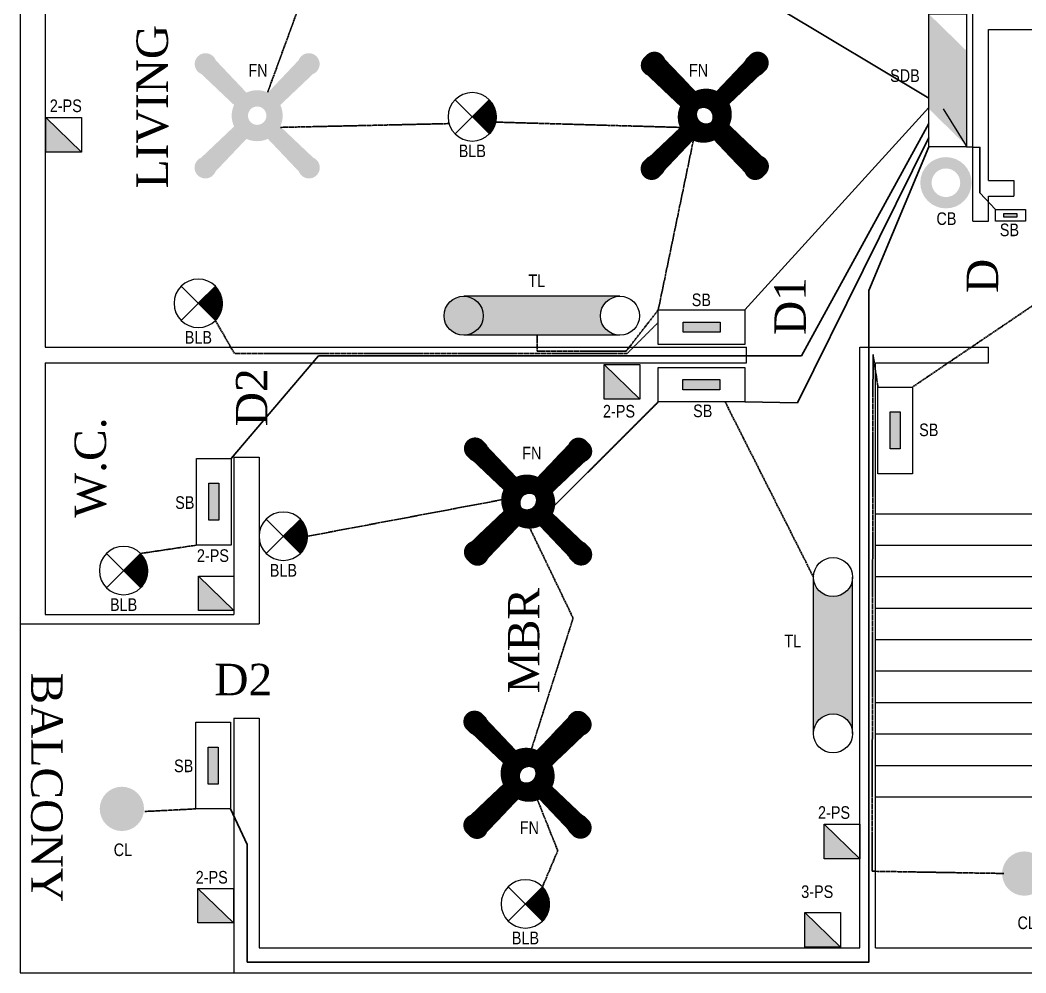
# Model space of a CAD drawing. Header units: inches. Extents: x 633521 to 2450508, y -834496 to 165976.
# Drawn here: x 2400976 to 2408972, y 145170 to 152745 of the extents above; entities that cross this region are included whole.
import ezdxf
from ezdxf.enums import TextEntityAlignment as Align

# ---------------------------------------------------------------- set-up
doc = ezdxf.new("R2010")
doc.units = ezdxf.units.IN
doc.header["$MEASUREMENT"] = 0
doc.linetypes.add('ACAD_ISO0 W100', pattern=[15, 12, -3])
doc.linetypes.add('ACAD_ISO02W100', pattern=[15, 12, -3])
doc.styles.get("Standard").update_dxf_attribs({"font": 'technic_.ttf'})

# ---------------------------------------------------------------- blocks, each defined once
blk = doc.blocks.new('D-LINK')
for p, q in [((4, 1), (-4, 1)), ((4, -1), (-4, -1))]:
    blk.add_line(p, q)
for centre in [(-4, 0), (4, 0)]:
    blk.add_circle(centre, 1)
blk = doc.blocks.new('D-LAMP')
for p, q in [((-1.77, -1.77), (1.77, 1.77)), ((-1.77, 1.77), (1.77, -1.77))]:
    blk.add_line(p, q)
blk.add_circle((0, 0), 2.5)
at = {"color": 2}
blk.add_attdef('INDICATOR-LAMP', text='', height=2.5, dxfattribs=at).set_placement((0, 4.69), align=Align.MIDDLE)

msp = doc.modelspace()

# ---------------------------------------------------------------- hatches: boundary and pattern name
at = {"true_color": 0x000000}
h = msp.add_hatch(color=18, dxfattribs=at)
h.dxf.hatch_style = 1
h.paths.add_polyline_path([(2408199.9, 152039.9), (2408501.1, 151745.4), (2408501.1, 152499.7), (2408199.9, 152794.2)])
at = {"lineweight": 211, "ltscale": 2, "true_color": 0x000000}
h = msp.add_hatch(color=18, dxfattribs=at)
h.dxf.hatch_style = 1
h.paths.add_polyline_path([(2402415.8, 151651.5, 1.517242), (2402529.4, 151541.3), (2402780.7, 151806.2), (2402792.1, 151827.8), (2402789.8, 151843.7), (2402764.8, 151880.1), (2402813.6, 151929, -0.046825), (2402804.1, 151938.7), (2402752.9, 151887.5), (2402741.5, 151898.9), (2402721.6, 151911.9), (2402705.1, 151914.8), (2402680.7, 151902.8)])
h.paths.add_polyline_path([(2402530.8, 152426.4, 1.517242), (2402417.1, 152316.1), (2402682, 152064.9), (2402703.6, 152053.5), (2402719.5, 152055.8), (2402755.9, 152080.8), (2402804.8, 152031.9, -0.046825), (2402814.5, 152041.5), (2402763.3, 152092.7), (2402774.7, 152104.1), (2402787.7, 152124), (2402790.6, 152140.4), (2402778.6, 152164.9)])
h.paths.add_polyline_path([(2403040.7, 151902.8), (2403017.7, 151916.2), (2403001.8, 151914), (2402965.5, 151889), (2402916.6, 151937.8, -0.046825), (2402906.9, 151928.2), (2402958.1, 151877.1), (2402946.7, 151865.7), (2402933.6, 151845.8), (2402930.8, 151829.3), (2402940.7, 151806.2), (2403191.9, 151541.3, 1.517242), (2403305.6, 151651.5)])
h.paths.add_polyline_path([(2402942.8, 152164.9), (2402929.3, 152141.9), (2402931.6, 152126), (2402956.6, 152089.7), (2402907.7, 152040.8, -0.046825), (2402917.3, 152031.1), (2402968.5, 152082.3), (2402979.9, 152070.9), (2402999.8, 152057.8), (2403016.2, 152055), (2403039.3, 152064.9), (2403304.2, 152316.1, 1.517242), (2403190.6, 152426.4)])
h.paths.add_polyline_path([(2403044.7, 152069.9), (2403039.3, 152064.9), (2403016.2, 152055), (2402999.8, 152057.8), (2402979.9, 152070.9), (2402968.5, 152082.3), (2402917.3, 152031.1, -0.360399), (2402916.6, 151937.8), (2402965.5, 151889), (2403001.8, 151914), (2403017.7, 151916.2), (2403040.7, 151902.8), (2403044.4, 151899.3, 0.220758)])
h.paths.add_polyline_path([(2402719.5, 152055.8), (2402703.6, 152053.5), (2402682, 152064.9), (2402676.7, 152069.9, 0.220758), (2402677, 151899.3), (2402680.7, 151902.8), (2402705.1, 151914.8), (2402721.6, 151911.9), (2402741.5, 151898.9), (2402752.9, 151887.5), (2402804.1, 151938.7, -0.360399), (2402804.8, 152031.9), (2402755.9, 152080.8)])
h.paths.add_polyline_path([(2402813.6, 151929), (2402764.8, 151880.1), (2402789.8, 151843.7), (2402792.1, 151827.8), (2402780.7, 151806.2), (2402775.6, 151800.9, 0.219974), (2402945.7, 151800.9), (2402940.7, 151806.2), (2402930.8, 151829.3), (2402933.6, 151845.8), (2402946.7, 151865.7), (2402958.1, 151877.1), (2402906.9, 151928.2, -0.17276), (2402860.7, 151911.8, -0.176641)])
h.paths.add_polyline_path([(2402775.1, 152168.6), (2402778.6, 152164.9), (2402790.6, 152140.4), (2402787.7, 152124), (2402774.7, 152104.1), (2402763.3, 152092.7), (2402814.5, 152041.5, -0.17276), (2402860.7, 152058, -0.176641), (2402907.7, 152040.8), (2402956.6, 152089.7), (2402931.6, 152126), (2402929.3, 152141.9), (2402942.8, 152164.9), (2402946.3, 152168.6, 0.221537)])
h = msp.add_hatch(dxfattribs=at)
h.set_pattern_fill('ANSI31', color=18, scale=1.161713, angle=90)
h.set_pattern_definition([(135, (2442856.255, 150624.8525), (-0.1026819143, -0.1026819143), [])])
h.paths.add_polyline_path([(2405974.3, 151651.5, 1.517242), (2406087.9, 151541.3), (2406339.2, 151806.2), (2406350.6, 151827.8), (2406348.3, 151843.7), (2406323.3, 151880.1), (2406372.1, 151929, -0.046825), (2406362.6, 151938.7), (2406311.4, 151887.5), (2406300, 151898.9), (2406280.1, 151911.9), (2406263.6, 151914.8), (2406239.2, 151902.8)])
h.paths.add_polyline_path([(2406089.3, 152426.4, 1.517242), (2405975.6, 152316.1), (2406240.5, 152064.9), (2406262.1, 152053.5), (2406278, 152055.8), (2406314.4, 152080.8), (2406363.3, 152031.9, -0.046825), (2406373, 152041.5), (2406321.8, 152092.7), (2406333.2, 152104.1), (2406346.2, 152124), (2406349.1, 152140.4), (2406337.1, 152164.9)])
h.paths.add_polyline_path([(2406599.2, 151902.8), (2406576.2, 151916.2), (2406560.3, 151914), (2406524, 151889), (2406475.1, 151937.8, -0.046825), (2406465.4, 151928.2), (2406516.6, 151877.1), (2406505.2, 151865.7), (2406492.1, 151845.8), (2406489.3, 151829.3), (2406499.2, 151806.2), (2406750.4, 151541.3, 1.517242), (2406864.1, 151651.5)])
h.paths.add_polyline_path([(2406501.3, 152164.9), (2406487.8, 152141.9), (2406490.1, 152126), (2406515.1, 152089.7), (2406466.2, 152040.8, -0.046825), (2406475.8, 152031.1), (2406527, 152082.3), (2406538.4, 152070.9), (2406558.3, 152057.8), (2406574.7, 152055), (2406597.8, 152064.9), (2406862.7, 152316.1, 1.517242), (2406749.1, 152426.4)])
h.paths.add_polyline_path([(2406603.2, 152069.9), (2406597.8, 152064.9), (2406574.7, 152055), (2406558.3, 152057.8), (2406538.4, 152070.9), (2406527, 152082.3), (2406475.8, 152031.1, -0.360399), (2406475.1, 151937.8), (2406524, 151889), (2406560.3, 151914), (2406576.2, 151916.2), (2406599.2, 151902.8), (2406602.9, 151899.3, 0.220758)])
h.paths.add_polyline_path([(2406278, 152055.8), (2406262.1, 152053.5), (2406240.5, 152064.9), (2406235.2, 152069.9, 0.220758), (2406235.5, 151899.3), (2406239.2, 151902.8), (2406263.6, 151914.8), (2406280.1, 151911.9), (2406300, 151898.9), (2406311.4, 151887.5), (2406362.6, 151938.7, -0.360399), (2406363.3, 152031.9), (2406314.4, 152080.8)])
h.paths.add_polyline_path([(2406372.1, 151929), (2406323.3, 151880.1), (2406348.3, 151843.7), (2406350.6, 151827.8), (2406339.2, 151806.2), (2406334.1, 151800.9, 0.219974), (2406504.2, 151800.9), (2406499.2, 151806.2), (2406489.3, 151829.3), (2406492.1, 151845.8), (2406505.2, 151865.7), (2406516.6, 151877.1), (2406465.4, 151928.2, -0.17276), (2406419.2, 151911.8, -0.176641)])
h.paths.add_polyline_path([(2406333.6, 152168.6), (2406337.1, 152164.9), (2406349.1, 152140.4), (2406346.2, 152124), (2406333.2, 152104.1), (2406321.8, 152092.7), (2406373, 152041.5, -0.17276), (2406419.2, 152058, -0.176641), (2406466.2, 152040.8), (2406515.1, 152089.7), (2406490.1, 152126), (2406487.8, 152141.9), (2406501.3, 152164.9), (2406504.8, 152168.6, 0.221537)])
at = {"true_color": 0x000000}
h = msp.add_hatch(dxfattribs=at)
h.set_pattern_fill('ANSI31', color=18)
h.set_pattern_definition([(45, (68852.93466, 86566.07226), (-0.088388347648, 0.088388347648), [])])
h.paths.add_polyline_path([(2404762.6, 151975.8, 0.198912), (2404706.2, 152111.8), (2404570.2, 151975.8), (2404706.2, 151839.8, 0.198912)])
at = {"true_color": 0xed1f24}
h = msp.add_hatch(color=240, dxfattribs=at)
h.dxf.hatch_style = 1
h.paths.add_polyline_path([(2401180.2, 151969.7), (2401180.2, 151695.2), (2401463.2, 151695.2)])
at = {"true_color": 0x000000}
h = msp.add_hatch(color=18, dxfattribs=at)
h.dxf.hatch_style = 1
h.paths.add_polyline_path([(2408385.6, 151431.2), (2408385.3, 151431.3), (2408357.6, 151437.1), (2408342.2, 151440.4), (2408334.3, 151442), (2408326.4, 151443.7), (2408311, 151446.9), (2408283, 151452.8, 0.828885)], flags=0)
h.paths.add_polyline_path([(2408287.1, 151472.2), (2408287.2, 151472.2), (2408315.1, 151466.3), (2408330.5, 151463.1), (2408338.4, 151461.4), (2408346.3, 151459.7), (2408361.7, 151456.5), (2408389.7, 151450.6, 0.828885)], flags=0)
h.paths.add_polyline_path([(2408132.4, 151451.7, 1), (2408540.3, 151451.7, 1)])
h.paths.add_polyline_path([(2408450, 151451.7, -1), (2408222.7, 151451.7, -1)], flags=16)
h.paths.add_polyline_path([(2408394.9, 151449.5), (2408392.9, 151439.8), (2408390.8, 151430.1), (2408385.6, 151431.2, -0.828885), (2408283, 151452.8), (2408277.8, 151453.9), (2408279.8, 151463.6), (2408281.9, 151473.3), (2408287.1, 151472.2, -0.828885), (2408389.7, 151450.6)], flags=0)
h.paths.add_polyline_path([(2408361.7, 151456.5), (2408359.6, 151446.8), (2408357.6, 151437.1), (2408342.2, 151440.4), (2408334.3, 151442), (2408326.4, 151443.7), (2408311, 151446.9), (2408313.1, 151456.6), (2408315.1, 151466.3), (2408330.5, 151463.1), (2408338.4, 151461.4), (2408346.3, 151459.7)], flags=0)
h.paths.add_polyline_path([(2410554.1, 151427.2), (2410553.8, 151427.2), (2410526.1, 151433.1), (2410510.7, 151436.3), (2410502.8, 151438), (2410494.9, 151439.6), (2410479.5, 151442.9), (2410451.5, 151448.7, 0.828885)], flags=0)
h.paths.add_polyline_path([(2410455.6, 151468.1), (2410455.7, 151468.1), (2410483.6, 151462.2), (2410499, 151459), (2410506.9, 151457.3), (2410514.8, 151455.7), (2410530.2, 151452.4), (2410558.2, 151446.6, 0.828885)], flags=0)
h.paths.add_polyline_path([(2410300.9, 151447.6, 1), (2410708.8, 151447.6, 1)])
h.paths.add_polyline_path([(2410618.5, 151447.6, -1), (2410391.2, 151447.6, -1)], flags=16)
h.paths.add_polyline_path([(2410563.4, 151445.5), (2410561.4, 151435.8), (2410559.3, 151426.1), (2410554.1, 151427.2, -0.828885), (2410451.5, 151448.7), (2410446.3, 151449.8), (2410448.3, 151459.5), (2410450.4, 151469.2), (2410455.6, 151468.1, -0.828885), (2410558.2, 151446.6)], flags=0)
h.paths.add_polyline_path([(2410530.2, 151452.4), (2410528.1, 151442.8), (2410526.1, 151433.1), (2410510.7, 151436.3), (2410502.8, 151438), (2410494.9, 151439.6), (2410479.5, 151442.9), (2410481.6, 151452.5), (2410483.6, 151462.2), (2410499, 151459), (2410506.9, 151457.3), (2410514.8, 151455.7)], flags=0)
h = msp.add_hatch(color=18, dxfattribs=at)
h.dxf.hatch_style = 1
h.paths.add_polyline_path([(2408899.9, 151178.7), (2408797.9, 151178.7), (2408797.9, 151206.8), (2408899.9, 151206.8)])
h = msp.add_hatch(dxfattribs=at)
h.set_pattern_fill('ANSI31', color=18)
h.set_pattern_definition([(45, (66674.93466, 85083.57226), (-0.088388347648, 0.088388347648), [])])
h.paths.add_polyline_path([(2402584.6, 150493.3, 0.198912), (2402528.2, 150629.3), (2402392.2, 150493.3), (2402528.2, 150357.3, 0.198912)])
at = {"lineweight": 211, "true_color": 0x000000}
h = msp.add_hatch(color=18, dxfattribs=at)
h.dxf.hatch_style = 1
h.paths.add_polyline_path([(2404657.7, 150394.2, 1), (2404347, 150394.2, 1)])
h = msp.add_hatch(color=18, dxfattribs=at)
h.dxf.hatch_style = 1
h.paths.add_polyline_path([(2405745, 150238.8, -0.414214), (2405589.6, 150394.2, -0.414214), (2405745, 150549.5), (2404502.3, 150549.5, -0.414214), (2404657.7, 150394.2, -0.414214), (2404502.3, 150238.8)])
at = {"true_color": 0x000000}
h = msp.add_hatch(color=18, dxfattribs=at)
h.dxf.hatch_style = 1
h.paths.add_polyline_path([(2406246.8, 150344.1), (2406541, 150344.1), (2406541, 150263.2), (2406246.8, 150263.2)])
at = {"true_color": 0xed1f24}
h = msp.add_hatch(color=240, dxfattribs=at)
h.dxf.hatch_style = 1
h.paths.add_polyline_path([(2405619.2, 150006.7), (2405619.2, 149732.2), (2405902.2, 149732.2)])
at = {"true_color": 0x000000}
h = msp.add_hatch(color=18, dxfattribs=at)
h.dxf.hatch_style = 1
h.paths.add_polyline_path([(2406245.9, 149886.8), (2406540.1, 149886.8), (2406540.1, 149805.9), (2406245.9, 149805.9)])
h = msp.add_hatch(color=18, dxfattribs=at)
h.dxf.hatch_style = 1
h.paths.add_polyline_path([(2407973.8, 149630.3), (2407973.8, 149336), (2407892.9, 149336), (2407892.9, 149630.3)])
at = {"lineweight": 211, "ltscale": 2, "true_color": 0x000000}
h = msp.add_hatch(dxfattribs=at)
h.set_pattern_fill('ANSI31', color=18, scale=1.161713)
h.set_pattern_definition([(45, (2403655.29702, 112479.94596), (-0.1026819143, 0.1026819143), [])])
h.paths.add_polyline_path([(2404682, 149361.9, 1.517242), (2404571.8, 149248.3), (2404836.7, 148997), (2404858.3, 148985.7), (2404874.2, 148987.9), (2404910.5, 149012.9), (2404959.4, 148964.1, -0.046825), (2404969.1, 148973.7), (2404917.9, 149024.8), (2404929.3, 149036.2), (2404942.4, 149056.1), (2404945.2, 149072.6), (2404933.3, 149097)])
h.paths.add_polyline_path([(2405456.8, 149246.9, 1.517242), (2405346.6, 149360.6), (2405095.3, 149095.7), (2405084, 149074.1), (2405086.2, 149058.2), (2405111.2, 149021.8), (2405062.4, 148972.9, -0.046825), (2405072, 148963.2), (2405123.1, 149014.4), (2405134.5, 149003), (2405154.4, 148990), (2405170.9, 148987.1), (2405195.3, 148999.1)])
h.paths.add_polyline_path([(2404933.3, 148737), (2404946.7, 148760), (2404944.4, 148775.9), (2404919.4, 148812.2), (2404968.3, 148861.1, -0.046825), (2404958.7, 148870.8), (2404907.5, 148819.6), (2404896.1, 148831), (2404876.3, 148844.1), (2404859.8, 148846.9), (2404836.7, 148837), (2404571.8, 148585.8, 1.517242), (2404682, 148472.1)])
h.paths.add_polyline_path([(2405195.3, 148834.9), (2405172.4, 148848.4), (2405156.5, 148846.1), (2405120.1, 148821.1), (2405071.3, 148870, -0.046825), (2405061.5, 148860.4), (2405112.7, 148809.2), (2405101.4, 148797.8), (2405088.3, 148777.9), (2405085.5, 148761.5), (2405095.3, 148738.4), (2405346.6, 148473.5, 1.517242), (2405456.8, 148587.1)])
h.paths.add_polyline_path([(2405100.4, 148733), (2405095.3, 148738.4), (2405085.5, 148761.5), (2405088.3, 148777.9), (2405101.4, 148797.8), (2405112.7, 148809.2), (2405061.5, 148860.4, -0.360399), (2404968.3, 148861.1), (2404919.4, 148812.2), (2404944.4, 148775.9), (2404946.7, 148760), (2404933.3, 148737), (2404929.7, 148733.3, 0.220758)])
h.paths.add_polyline_path([(2405086.2, 149058.2), (2405084, 149074.1), (2405095.3, 149095.7), (2405100.4, 149101, 0.220758), (2404929.7, 149100.7), (2404933.3, 149097), (2404945.2, 149072.6), (2404942.4, 149056.1), (2404929.3, 149036.2), (2404917.9, 149024.8), (2404969.1, 148973.7, -0.360399), (2405062.4, 148972.9), (2405111.2, 149021.8)])
h.paths.add_polyline_path([(2404959.4, 148964.1), (2404910.5, 149012.9), (2404874.2, 148987.9), (2404858.3, 148985.7), (2404836.7, 148997), (2404831.4, 149002.1, 0.219974), (2404831.4, 148832), (2404836.7, 148837), (2404859.8, 148846.9), (2404876.3, 148844.1), (2404896.1, 148831), (2404907.5, 148819.6), (2404958.7, 148870.8, -0.17276), (2404942.2, 148917, -0.176641)])
h.paths.add_polyline_path([(2405199, 149002.6), (2405195.3, 148999.1), (2405170.9, 148987.1), (2405154.4, 148990), (2405134.5, 149003), (2405123.1, 149014.4), (2405072, 148963.2, -0.17276), (2405088.4, 148917, -0.176641), (2405071.3, 148870), (2405120.1, 148821.1), (2405156.5, 148846.1), (2405172.4, 148848.4), (2405195.3, 148834.9), (2405199, 148831.4, 0.221537)])
at = {"true_color": 0x000000}
h = msp.add_hatch(color=18, dxfattribs=at)
h.dxf.hatch_style = 1
h.paths.add_polyline_path([(2402556.3, 149062.3), (2402556.3, 148768), (2402475.4, 148768), (2402475.4, 149062.3)])
h = msp.add_hatch(dxfattribs=at)
h.set_pattern_fill('ANSI31', color=18)
h.set_pattern_definition([(45, (67350.93466, 83231.57226), (-0.088388347648, 0.088388347648), [])])
h.paths.add_polyline_path([(2403260.6, 148641.3, 0.198912), (2403204.2, 148777.3), (2403068.2, 148641.3), (2403204.2, 148505.3, 0.198912)])
h = msp.add_hatch(dxfattribs=at)
h.set_pattern_fill('ANSI31', color=18)
h.set_pattern_definition([(45, (66080.93466, 82958.57226), (-0.088388347648, 0.088388347648), [])])
h.paths.add_polyline_path([(2401990.6, 148368.3, 0.198912), (2401934.2, 148504.3), (2401798.2, 148368.3), (2401934.2, 148232.3, 0.198912)])
at = {"true_color": 0xed1f24}
h = msp.add_hatch(color=240, dxfattribs=at)
h.dxf.hatch_style = 1
h.paths.add_polyline_path([(2402393.2, 148325.2), (2402393.2, 148050.7), (2402676.2, 148050.7)])
at = {"lineweight": 211, "true_color": 0x000000}
h = msp.add_hatch(color=18, dxfattribs=at)
h.dxf.hatch_style = 1
h.paths.add_polyline_path([(2407283.6, 147073.9, -1), (2407594.2, 147073.9), (2407594.2, 148316.5, -1), (2407283.6, 148316.5)])
h = msp.add_hatch(color=18, dxfattribs=at)
h.dxf.hatch_style = 1
h.paths.add_polyline_path([(2407594.2, 148316.5, -1), (2407283.6, 148316.5), (2407283.6, 147073.9, -1), (2407594.2, 147073.9)])
at = {"lineweight": 211, "ltscale": 2, "true_color": 0x000000}
h = msp.add_hatch(dxfattribs=at)
h.set_pattern_fill('ANSI31', color=18, scale=1.161713)
h.set_pattern_definition([(45, (2403650.77737, 110307.94501), (-0.1026819143, 0.1026819143), [])])
h.paths.add_polyline_path([(2404677.5, 147189.9, 1.517242), (2404567.3, 147076.3), (2404832.2, 146825), (2404853.8, 146813.6), (2404869.7, 146815.9), (2404906, 146840.9), (2404954.9, 146792.1, -0.046825), (2404964.6, 146801.6), (2404913.4, 146852.8), (2404924.8, 146864.2), (2404937.8, 146884.1), (2404940.7, 146900.6), (2404928.7, 146925)])
h.paths.add_polyline_path([(2405452.3, 147074.9, 1.517242), (2405342.1, 147188.6), (2405090.8, 146923.7), (2405079.4, 146902.1), (2405081.7, 146886.2), (2405106.7, 146849.8), (2405057.8, 146800.9, -0.046825), (2405067.4, 146791.2), (2405118.6, 146842.4), (2405130, 146831), (2405149.9, 146818), (2405166.4, 146815.1), (2405190.8, 146827.1)])
h.paths.add_polyline_path([(2404928.7, 146565), (2404942.2, 146588), (2404939.9, 146603.9), (2404914.9, 146640.2), (2404963.8, 146689.1, -0.046825), (2404954.2, 146698.8), (2404903, 146647.6), (2404891.6, 146659), (2404871.7, 146672.1), (2404855.3, 146674.9), (2404832.2, 146665), (2404567.3, 146413.8, 1.517242), (2404677.5, 146300.1)])
h.paths.add_polyline_path([(2405190.8, 146662.9), (2405167.9, 146676.4), (2405151.9, 146674.1), (2405115.6, 146649.1), (2405066.7, 146698, -0.046825), (2405057, 146688.4), (2405108.2, 146637.2), (2405096.8, 146625.8), (2405083.8, 146605.9), (2405080.9, 146589.5), (2405090.8, 146566.4), (2405342.1, 146301.5, 1.517242), (2405452.3, 146415.1)])
h.paths.add_polyline_path([(2405095.9, 146561), (2405090.8, 146566.4), (2405080.9, 146589.5), (2405083.8, 146605.9), (2405096.8, 146625.8), (2405108.2, 146637.2), (2405057, 146688.4, -0.360399), (2404963.8, 146689.1), (2404914.9, 146640.2), (2404939.9, 146603.9), (2404942.2, 146588), (2404928.7, 146565), (2404925.2, 146561.3, 0.220758)])
h.paths.add_polyline_path([(2405081.7, 146886.2), (2405079.4, 146902.1), (2405090.8, 146923.7), (2405095.9, 146929, 0.220758), (2404925.2, 146928.7), (2404928.7, 146925), (2404940.7, 146900.6), (2404937.8, 146884.1), (2404924.8, 146864.2), (2404913.4, 146852.8), (2404964.6, 146801.6, -0.360399), (2405057.8, 146800.9), (2405106.7, 146849.8)])
h.paths.add_polyline_path([(2404954.9, 146792.1), (2404906, 146840.9), (2404869.7, 146815.9), (2404853.8, 146813.6), (2404832.2, 146825), (2404826.8, 146830.1, 0.219974), (2404826.8, 146660), (2404832.2, 146665), (2404855.3, 146674.9), (2404871.7, 146672.1), (2404891.6, 146659), (2404903, 146647.6), (2404954.2, 146698.8, -0.17276), (2404937.7, 146745, -0.176641)])
h.paths.add_polyline_path([(2405194.5, 146830.6), (2405190.8, 146827.1), (2405166.4, 146815.1), (2405149.9, 146818), (2405130, 146831), (2405118.6, 146842.4), (2405067.4, 146791.2, -0.17276), (2405083.9, 146745, -0.176641), (2405066.7, 146698), (2405115.6, 146649.1), (2405151.9, 146674.1), (2405167.9, 146676.4), (2405190.8, 146662.9), (2405194.5, 146659.4, 0.221537)])
at = {"true_color": 0x000000}
h = msp.add_hatch(color=18, dxfattribs=at)
h.dxf.hatch_style = 1
h.paths.add_polyline_path([(2402550.8, 146965.8), (2402550.8, 146671.5), (2402469.9, 146671.5), (2402469.9, 146965.8)])
at = {"lineweight": 211, "true_color": 0xf8d731}
for points in [[(2401609, 146473.9, 1), (2401961.2, 146473.9, 1)], [(2408783.2, 145959.6, 1), (2409135.5, 145959.6, 1)]]:
    msp.add_hatch(color=40, dxfattribs=at).paths.add_polyline_path(points)
at = {"true_color": 0xed1f24}
h = msp.add_hatch(color=240, dxfattribs=at)
h.dxf.hatch_style = 1
h.paths.add_polyline_path([(2407368.7, 146351.2), (2407368.7, 146076.7), (2407651.7, 146076.7)])
at = {"true_color": 0x000000}
h = msp.add_hatch(dxfattribs=at)
h.set_pattern_fill('ANSI31', color=18)
h.set_pattern_definition([(45, (69275.43466, 80308.57226), (-0.088388347648, 0.088388347648), [])])
h.paths.add_polyline_path([(2405185.1, 145718.3, 0.198912), (2405128.7, 145854.3), (2404992.7, 145718.3), (2405128.7, 145582.3, 0.198912)])
at = {"true_color": 0xed1f24}
h = msp.add_hatch(color=240, dxfattribs=at)
h.dxf.hatch_style = 1
h.paths.add_polyline_path([(2402388.7, 145841.7), (2402388.7, 145567.2), (2402671.7, 145567.2)])
h = msp.add_hatch(color=240, dxfattribs=at)
h.dxf.hatch_style = 1
h.paths.add_polyline_path([(2407214.7, 145649.5), (2407214.7, 145375), (2407497.7, 145375)])
at = {"true_color": 0x642165}
h = msp.add_hatch(color=219, dxfattribs=at)
h.dxf.hatch_style = 1
h.paths.add_polyline_path([(2407214.7, 145375), (2407497.7, 145375), (2407214.7, 145649.5)])
at = {"true_color": 0x000000}
h = msp.add_hatch(color=18, dxfattribs=at)
h.dxf.hatch_style = 1
h.paths.add_polyline_path([(2407214.7, 145649.5), (2407214.7, 145375), (2407497.7, 145375)])

# ---------------------------------------------------------------- linework, layer by layer
at = {"color": 18, "true_color": 0x000000}
for p, q in [((2400975.9, 160170.2), (2400975.9, 145170.2)), ((2401175.9, 153820.2), (2401175.9, 150145.2)), ((2408550.9, 151145.2), (2408550.9, 152795.2)), ((2408675.9, 152670.2), (2410175.9, 152670.2)), ((2408675.9, 151470.2), (2408675.9, 152670.2)), ((2408501.1, 151745.4), (2408316.9, 152039.9)), ((2401180.2, 151969.7), (2401463.2, 151695.2)), ((2408675.9, 151470.2), (2408876.4, 151470.2)), ((2408876.4, 151470.2), (2408876.4, 151345.2)), ((2408675.9, 151345.2), (2408876.4, 151345.2)), ((2408675.9, 151145.2), (2408675.9, 151345.2)), ((2408550.9, 151145.2), (2408675.9, 151145.2)), ((2401175.9, 150145.2), (2406750.9, 150145.2)), ((2406750.9, 150020.2), (2406750.9, 150145.2)), ((2407650.9, 150145.2), (2408550.9, 150145.2)), ((2407650.9, 150020.2), (2407650.9, 150145.2)), ((2408550.9, 150145.2), (2408675.9, 150145.2)), ((2408675.9, 150020.2), (2408675.9, 150145.2)), ((2401175.9, 150020.2), (2401175.9, 148020.2)), ((2401175.9, 150020.2), (2406750.9, 150020.2)), ((2407650.9, 145370.2), (2407650.9, 150020.2)), ((2407775.9, 150020.2), (2408675.9, 150020.2)), ((2407775.9, 145370.2), (2407775.9, 150020.2)), ((2405619.2, 150006.7), (2405902.2, 149732.2)), ((2402675.9, 149270.2), (2402675.9, 148020.2)), ((2402675.9, 149270.2), (2402875.9, 149270.2)), ((2402875.9, 149270.2), (2402875.9, 147945.2)), ((2407775.9, 148820.2), (2410175.9, 148820.2)), ((2407775.9, 148570.2), (2410175.9, 148570.2)), ((2402393.2, 148325.2), (2402676.2, 148050.7)), ((2407775.9, 148320.2), (2410175.9, 148320.2)), ((2401175.9, 148020.2), (2402675.9, 148020.2)), ((2407775.9, 148070.2), (2410175.9, 148070.2)), ((2400975.9, 147945.2), (2402675.9, 147945.2)), ((2402675.9, 147945.2), (2402875.9, 147945.2)), ((2407775.9, 147820.2), (2410175.9, 147820.2)), ((2407775.9, 147570.2), (2410175.9, 147570.2)), ((2407775.9, 147320.2), (2410175.9, 147320.2)), ((2402675.9, 147195.2), (2402675.9, 145170.2)), ((2402675.9, 147195.2), (2402875.9, 147195.2)), ((2402875.9, 147195.2), (2402875.9, 145370.2)), ((2407775.9, 147070.2), (2410175.9, 147070.2)), ((2407775.9, 146820.2), (2410175.9, 146820.2)), ((2407775.9, 146570.2), (2410175.9, 146570.2)), ((2407368.7, 146351.2), (2407651.7, 146076.7)), ((2402388.7, 145841.7), (2402671.7, 145567.2)), ((2407214.7, 145649.5), (2407497.7, 145375)), ((2402875.9, 145370.2), (2407650.9, 145370.2)), ((2407775.9, 145370.2), (2410175.9, 145370.2)), ((2400975.9, 145170.2), (2416975.9, 145170.2))]:
    msp.add_line(p, q, dxfattribs=at)
at = {"color": 152, "linetype": 'ACAD_ISO02W100', "lineweight": 30, "true_color": 0x2776bb}
for p, q in [((2402944.5, 152172.9), (2403400.6, 153420.1)), ((2406250.4, 151890.9), (2404757.9, 151933.9)), ((2404385.6, 151921.9), (2403045.5, 151892)), ((2406049.3, 150440.8), (2406332.2, 151807.6)), ((2406049.3, 150440.8), (2405793.9, 150112.5)), ((2405085.5, 150112.5), (2405085.5, 150238.8)), ((2405793.9, 150112.5), (2405085.5, 150112.5))]:
    msp.add_line(p, q, dxfattribs=at)
at = {"color": 240, "lineweight": 30, "true_color": 0xed1f24}
for points in [[(2404150.7, 154648.2), (2404614.2, 154274), (2408199.9, 152125)], [(2406738.5, 150440.8), (2408199.9, 152049.5)], [(2402653.1, 149259.8), (2403348.7, 150076.5), (2407187.7, 150076.5), (2408199.9, 151923.5)], [(2406737.6, 149709.2), (2407155.7, 149701.5), (2408199.9, 151810.5)]]:
    msp.add_lwpolyline(points, dxfattribs=at)
at = {"color": 18, "true_color": 0x000000}
for points in [[(2408199.9, 152794.2), (2408501.1, 152794.2), (2408501.1, 151736.7), (2408199.9, 151736.7)], [(2401180.2, 151969.7), (2401463.2, 151969.7), (2401463.2, 151695.2), (2401180.2, 151695.2)], [(2408968.4, 151145.2), (2408729.4, 151145.2), (2408729.4, 151240.3), (2408968.4, 151240.3)], [(2408899.9, 151178.7), (2408797.9, 151178.7), (2408797.9, 151206.8), (2408899.9, 151206.8)], [(2406049.3, 150440.8), (2406738.5, 150440.8), (2406738.5, 150166.5), (2406049.3, 150166.5)], [(2406246.8, 150344.1), (2406541, 150344.1), (2406541, 150263.2), (2406246.8, 150263.2)], [(2405619.2, 150006.7), (2405902.2, 150006.7), (2405902.2, 149732.2), (2405619.2, 149732.2)], [(2406048.4, 149983.5), (2406737.6, 149983.5), (2406737.6, 149709.2), (2406048.4, 149709.2)], [(2406245.9, 149886.8), (2406540.1, 149886.8), (2406540.1, 149805.9), (2406245.9, 149805.9)], [(2408070.6, 149827.8), (2408070.6, 149138.6), (2407796.2, 149138.6), (2407796.2, 149827.8)], [(2407973.8, 149630.3), (2407973.8, 149336), (2407892.9, 149336), (2407892.9, 149630.3)], [(2402653.1, 149259.8), (2402653.1, 148570.6), (2402378.7, 148570.6), (2402378.7, 149259.8)], [(2402556.3, 149062.3), (2402556.3, 148768), (2402475.4, 148768), (2402475.4, 149062.3)], [(2402393.2, 148325.2), (2402676.2, 148325.2), (2402676.2, 148050.7), (2402393.2, 148050.7)], [(2402647.6, 147163.3), (2402647.6, 146474.1), (2402373.2, 146474.1), (2402373.2, 147163.3)], [(2402550.8, 146965.8), (2402550.8, 146671.5), (2402469.9, 146671.5), (2402469.9, 146965.8)], [(2407368.7, 146351.2), (2407651.7, 146351.2), (2407651.7, 146076.7), (2407368.7, 146076.7)], [(2402388.7, 145841.7), (2402671.7, 145841.7), (2402671.7, 145567.2), (2402388.7, 145567.2)], [(2407214.7, 145649.5), (2407497.7, 145649.5), (2407497.7, 145375), (2407214.7, 145375)]]:
    msp.add_lwpolyline(points, close=True, dxfattribs=at)
at = {"color": 240, "linetype": 'ByBlock', "lineweight": 30, "true_color": 0xed1f24}
for points in [[(2402647.6, 146474.1), (2402781.6, 146189.8), (2402781.6, 145256.1), (2407724, 145256.1), (2407724, 150594.2), (2408199.9, 151736.7)], [(2408729.4, 151240.3), (2408606.9, 151371.2), (2408606.9, 151732.3), (2408501.1, 151736.7)]]:
    msp.add_lwpolyline(points, dxfattribs=at)
at = {"color": 152, "linetype": 'ACAD_ISO0 W100', "lineweight": 30, "true_color": 0x2776bb}
for points in [[(2409269.3, 150639.5), (2408070.6, 149827.8)], [(2408796.8, 145960.4), (2407749.4, 145978.2), (2407757, 150087.4), (2407796.2, 149827.8)], [(2406581.2, 149709.2), (2407283.6, 148316.5)], [(2401934.2, 148504.3), (2402378.7, 148570.6)], [(2401966.8, 146453.2), (2402373.2, 146474.1)]]:
    msp.add_lwpolyline(points, dxfattribs=at)
at = {"color": 152, "linetype": 'ACAD_ISO02W100', "lineweight": 30, "true_color": 0x2776bb}
for points in [[(2406049.3, 150340.1), (2405801.6, 150093.7), (2402680.1, 150093.7), (2402528.2, 150357.3)], [(2406048.4, 149709.2), (2405217.4, 148878.9)], [(2404824.8, 148935.3), (2403260.6, 148641.3)], [(2405026.5, 148710), (2405372.5, 147990.3), (2405038.7, 146941.3)], [(2405079.5, 146569.2), (2405250.4, 146142.3), (2405128.7, 145854.3)]]:
    msp.add_lwpolyline(points, dxfattribs=at)

# ---------------------------------------------------------------- block references
at = {"color": 18, "true_color": 0x000000}
for name, p, xscale, yscale, zscale in [('D-LAMP', (2404570.2, 151975.8), -76.93321779330162, 76.93321779330162, 76.93321779330162), ('D-LAMP', (2402392.2, 150493.3), -76.93321779330162, 76.93321779330162, 76.93321779330162), ('D-LINK', (2405123.6, 150394.2), 155.3265515730612, 155.3265515730612, 155.3265515730612), ('D-LAMP', (2403068.2, 148641.3), -76.93321779330162, 76.93321779330162, 76.93321779330162), ('D-LAMP', (2401798.2, 148368.3), -76.93321779330162, 76.93321779330162, 76.93321779330162), ('D-LAMP', (2404992.7, 145718.3), -76.93321779330162, 76.93321779330162, 76.93321779330162)]:
    msp.add_blockref(name, p, dxfattribs=dict(at, xscale=xscale, yscale=yscale, zscale=zscale))
at = {"color": 18, "true_color": 0x000000, "xscale": 155.3265515730612, "yscale": 155.3265515730612, "zscale": 155.3265515730612, "rotation": 270}
msp.add_blockref('D-LINK', (2407438.9, 147695.2), dxfattribs=at)

# ---------------------------------------------------------------- texts
at = {"color": 18, "true_color": 0x000000, "char_height": 250, "width": 2657.208, "attachment_point": 1}
for s, insert, rotation in [('{\\fTimes New Roman|b0|i0|c0|p18;LIVING}', (2401901.1, 151407.4), 90.00709), ('{\\fTimes New Roman|b0|i0|c0|p18;D}', (2408501.6, 150574.2), 90.00709), ('{\\fTimes New Roman|b0|i0|c0|p18;D1}', (2406972.6, 150240.5), 90.00709), ('{\\fTimes New Roman|b0|i0|c0|p18;D2}', (2402691.9, 149515.2), 90.00709), ('{\\fTimes New Roman|b0|i0|c0|p18;W.C.}', (2401408.5, 148789), 90.00709), ('{\\fTimes New Roman|b0|i0|c0|p18;MBR}', (2404854.6, 147391.5), 90.00709), ('{\\fTimes New Roman|b0|i0|c0|p18;D2}', (2402519.1, 147627.5), 0.00709), ('{\\fTimes New Roman|b0|i0|c0|p18;BALCONY}', (2401313.9, 147558.5), 270.00709)]:
    msp.add_mtext(s, dxfattribs=dict(at, insert=insert, rotation=rotation))
at = {"color": 18, "true_color": 0x000000, "char_height": 100, "attachment_point": 1}
for s, width, insert in [('{\\C256;FN}', 4737.5, (2402790.4, 152396)), ('{\\C256;FN}', 4737.5, (2406293.4, 152396)), ('{\\C256;SDB}', 4737.5, (2407892.8, 152353.4)), ('{\\C256;2-PS}', 4737.5, (2401212, 152113.8)), ('{\\C7;BLB}', 425.5, (2404462.7, 151755.3)), ('{\\C256;CB}', 4737.5, (2408260.9, 151216.4)), ('{\\C256;SB}', 4737.5, (2408764.9, 151127.1)), ('{\\C256;TL}', 4737.5, (2405017, 150722.8)), ('{\\C256;SB}', 4737.5, (2406315.4, 150570.9)), ('{\\C7;BLB}', 425.5, (2402284.7, 150272.8)), ('{\\C256;SB}', 4737.5, (2406326.4, 149688.3)), ('{\\C256;2-PS}', 4737.5, (2405609.9, 149685.4)), ('{\\C256;SB}', 4737.5, (2408123.6, 149537.3)), ('{\\C256;FN}', 4737.5, (2404967.9, 149352.5)), ('{\\C256;SB}', 4737.5, (2402208.9, 148959.2)), ('{\\C256;2-PS}', 4737.5, (2402381.5, 148537.6)), ('{\\C7;BLB}', 425.5, (2402960.7, 148420.8)), ('{\\C7;BLB}', 425.5, (2401690.7, 148147.8)), ('{\\C256;TL}', 4737.5, (2407052.1, 147858.7)), ('{\\C256;SB}', 4737.5, (2402199.7, 146865.8)), ('{\\C256;2-PS}', 4737.5, (2407319.4, 146494.9)), ('{\\C256;FN}', 4737.5, (2404947.9, 146375)), ('{\\C256;CL}', 4737.5, (2401719.9, 146199)), ('{\\C256;2-PS}', 4737.5, (2402371.9, 145980.4)), ('{\\C256;3-PS}', 4737.5, (2407185.9, 145865.7)), ('{\\C256;CL}', 4737.5, (2408905.4, 145618.5)), ('{\\C7;BLB}', 425.5, (2404885.2, 145497.8))]:
    msp.add_mtext_dynamic_manual_height_columns(s, width=width, gutter_width=1250, heights=[0], dxfattribs=dict(at, insert=insert))

doc.saveas('drawing.dxf')
